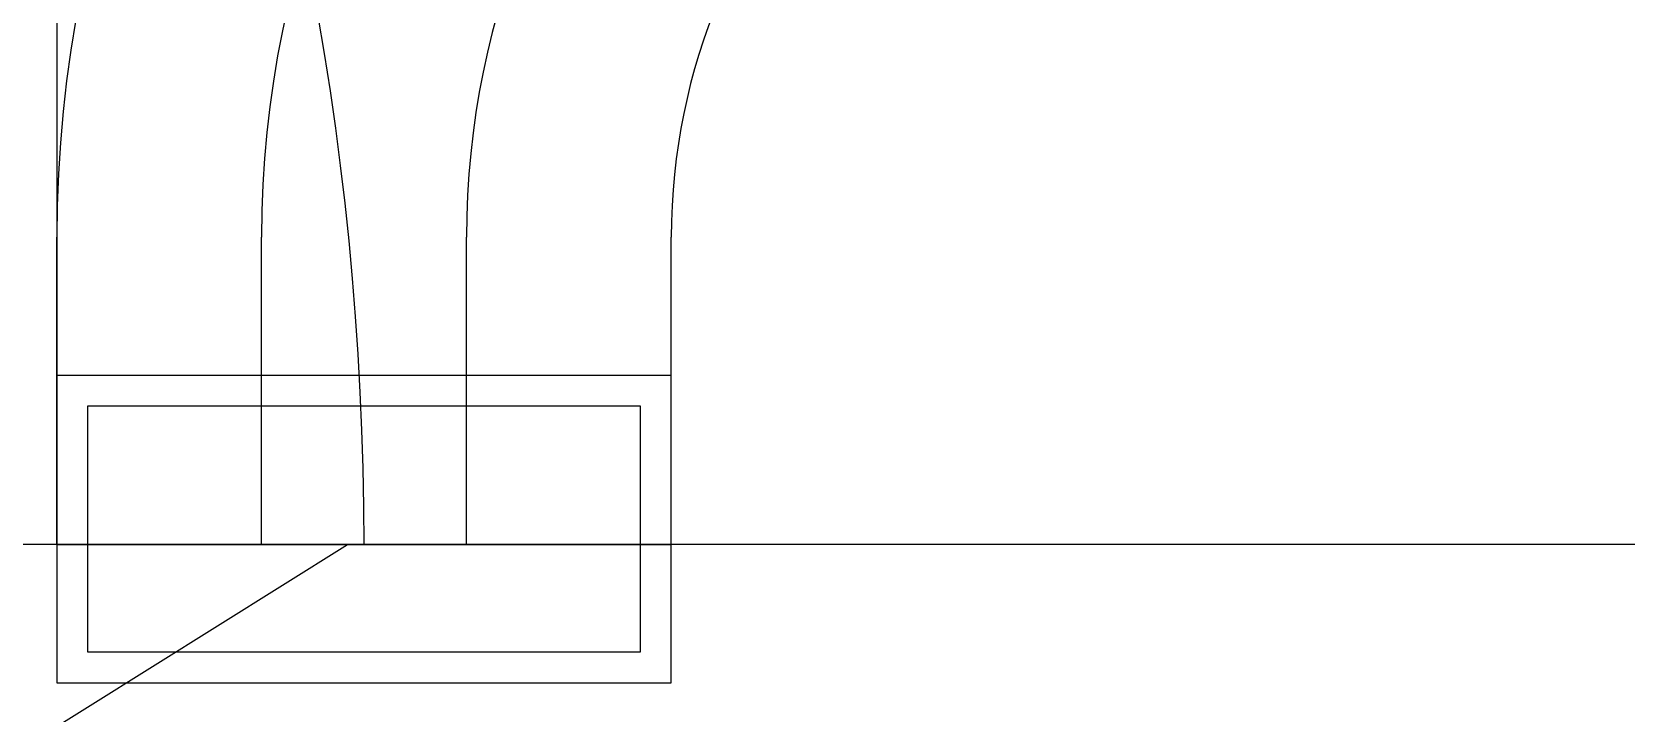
# Model space of a CAD drawing. Header units: inches. Extents: x 0 to 1813292486, y 0 to 3473589894.
# Drawn here: x 600532078 to 600532597, y 3473290663 to 3473290885 of the extents above; entities that cross this region are included whole.
import ezdxf

# ---------------------------------------------------------------- set-up
doc = ezdxf.new("R2010")
doc.units = ezdxf.units.IN
doc.header["$LTSCALE"] = 1000
doc.header["$MEASUREMENT"] = 0
doc.linetypes.add('AX-MALL-WALL-P02-QT$0$DASH', pattern=[0.35, 0.25, -0.1])
for name, color, linetype in [('A-Anno-Note', 241, 'Continuous'), ('AX-MALL-P02-200$0$A-Anno-Note', 241, 'Continuous'), ('AX-MALL-WALL-P02$0$A-Anno-Note', 241, 'Continuous'), ('AX-MALL-WALL-P02-QT$0$A-Detl-Fine', 152, 'Continuous'), ('AX-MALL-WALL-P02-QT$0$A-Detl-Thin', 131, 'Continuous'), ('AX-MALL-WALL-P02-QT$0$A-Flor', 41, 'Continuous'), ('AX-MALL-WALL-P02-QT$0$A-Wall', 2, 'Continuous'), ('AX-MALL-WALL-P02-QT$0$A-Wall-Patt', 13, 'Continuous'), ('AX-MALL-WALL-P02-QT$0$AX-MALL-WALL-P01-QT$0$A-Detl-Fine', 152, 'Continuous'), ('AX-MALL-WALL-P02-QT$0$AX-MALL-WALL-P02-QT$0$A-Curt', 151, 'Continuous')]:
    doc.layers.add(name, color=color, linetype=linetype)
doc.layers.add('AX-MALL-WALL-P02-QT$0$AX-MALL-WALL-P01-QT$0$M-AUX-TO-ARCH', color=1, linetype='Continuous', plot=False)

# ---------------------------------------------------------------- blocks, each defined once
blk = doc.blocks.new('AX-MALL-WALL-P02-QT$0$AX-MALL-WALL-P01-QT$0$1234')
at = {"layer": 'AX-MALL-WALL-P02-QT$0$AX-MALL-WALL-P01-QT$0$A-Detl-Fine'}
for points in [[(96694.11498141289, -88297.68262195587), (96794.11498141289, -88297.68262195587), (96794.1149815321, -88097.68262195587), (96694.11498129368, -88097.68262243271)], [(96704.11498117447, -88287.68262195587), (96784.11498129368, -88287.68262195587), (96784.1149815321, -88107.68262195587), (96704.11498141289, -88107.68262195587)]]:
    blk.add_lwpolyline(points, close=True, dxfattribs=at)
blk = doc.blocks.new('AX-MALL-WALL-P02-QT$0$fegehrthr')
at = {"layer": 'AX-MALL-WALL-P02-QT$0$A-Detl-Fine', "linetype": 'AX-MALL-WALL-P02-QT$0$DASH'}
blk.add_lwpolyline([(222005.0780134201, 136201.2522883415, 0.2537087923064233), (221083.1235963106, 136701.2522444725), (211327.1235877275, 136701.2510514259, 0.4142135622456414), (210227.1235996485, 135601.2510547638), (210227.1235996485, 134611.3328661919)], format="xyb", dxfattribs=at)
at = {"layer": 'AX-MALL-WALL-P02-QT$0$A-Flor'}
blk.add_arc((209327.1235995293, 134611.3328700066), 1000.000000147496, 0, 90, dxfattribs=at)
at = {"layer": 'AX-MALL-WALL-P02-QT$0$AX-MALL-WALL-P02-QT$0$A-Curt'}
for p, q in [((210227.1235996485, 134611.3328659534), (210227.1236057281, 134711.3328379373)), ((210293.7902663151, 134611.3328619798), (210293.7902723948, 134711.3328339636)), ((210360.4569329818, 134611.3328580061), (210360.4569390615, 134711.33282999)), ((210427.1235996485, 134611.3328540325), (210427.1236057282, 134711.3328260163)), ((210227.1235996485, 134611.3328659534), (210427.1235996485, 134611.3328540325))]:
    blk.add_line(p, q, dxfattribs=at)
for centre, radius, start, end in [((210627.1236048956, 134711.3328140954), 399.9999991675434, 89.99999990110317, 179.9999965849054), ((210627.1236048957, 134711.3328140954), 333.3333325008865, 89.99999990110899, 179.9999965849037), ((210627.1236048957, 134711.3328140954), 266.6666658342003, 89.99999990111151, 179.9999965849013), ((210627.1236048957, 134711.3328140954), 199.9999991675433, 89.99999990110733, 179.9999965849054)]:
    blk.add_arc(centre, radius, start, end, dxfattribs=at)
at = {"layer": 'AX-MALL-WALL-P02-QT$0$AX-MALL-WALL-P01-QT$0$M-AUX-TO-ARCH', "rotation": 270.0000000071183}
blk.add_blockref('AX-MALL-WALL-P02-QT$0$AX-MALL-WALL-P01-QT$0$1234', (298524.8062095642, 231360.5221261978), dxfattribs=at)
blk = doc.blocks.new('AX-MALL-WALL-P02-QT')
at = {"layer": 'AX-MALL-WALL-P02-QT$0$A-Wall-Patt'}
h = blk.add_hatch(dxfattribs=at)
h.set_pattern_fill('普通砖', color=256, scale=200, style=0)
h.set_pattern_definition([(45, (0, 359.0227), (-353.55353201463, 353.55353201463), [])])
h.paths.add_polyline_path([(600411627.578459, 3473145197.93899), (600337386.7673359, 3473172854.819583), (600337316.9487696, 3473172667.401954), (600411464.0510782, 3473145045.430644), (600411581.0327483, 3473145072.993904)])
at = {"layer": 'AX-MALL-WALL-P02-QT$0$A-Wall'}
blk.add_line((600411627.578459, 3473145197.93899), (600337386.7673359, 3473172854.819583), dxfattribs=at)
at = {"layer": 'AX-MALL-WALL-P02-QT$0$A-Detl-Thin', "rotation": 339.5681613092246}
blk.add_blockref('AX-MALL-WALL-P02-QT$0$fegehrthr', (600121810.7232074, 3473109514.681517), dxfattribs=at)
blk = doc.blocks.new('AX-MALL-WALL-P02')
at = {"layer": 'AX-MALL-WALL-P02$0$A-Anno-Note'}
blk.add_blockref('AX-MALL-WALL-P02-QT', (0, 0), dxfattribs=at)
blk = doc.blocks.new('AX-MALL-P02-200')
at = {"layer": 'AX-MALL-P02-200$0$A-Anno-Note'}
blk.add_blockref('AX-MALL-WALL-P02', (0, 0), dxfattribs=at)

msp = doc.modelspace()

# ---------------------------------------------------------------- block references
at = {"layer": 'A-Anno-Note', "rotation": 20.43183869077545}
msp.add_blockref('AX-MALL-P02-200', (1250392458.527329, 9048125.682563305), dxfattribs=at)

doc.saveas('drawing.dxf')
